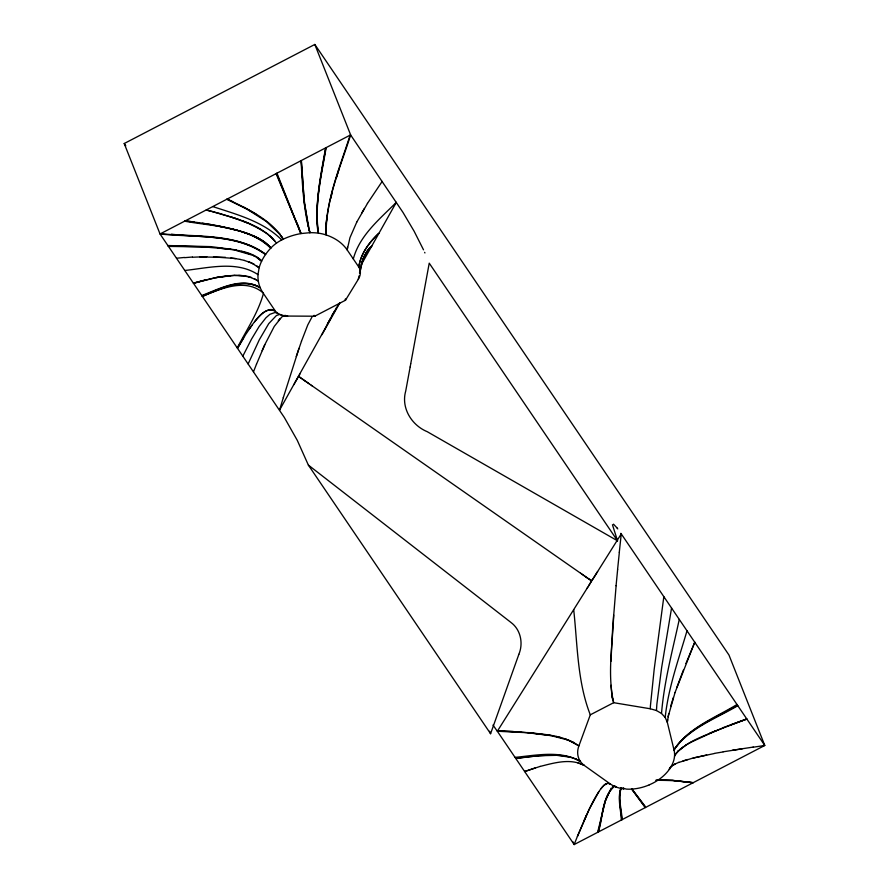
<?xml version="1.0" encoding="UTF-8"?>
<svg xmlns="http://www.w3.org/2000/svg" width="889" height="889" viewBox="0 0 889 889"><rect width="100%" height="100%" fill="white"/><g stroke="black" fill="none" stroke-linecap="round" stroke-linejoin="round"><path stroke-width="1.33" d="M612.443 524.732L617.544 540.823L427.253 431.698C411.629 425.275 400.895 407.918 405.706 391.104L409.996 367.846M610.954 661.36L612.654 628.179L616.121 585.651M674.529 756.283L674.595 754.75A37.705 25.614 -21.6 0 0 674.095 750.205L667.306 722.257L665.194 717.456L661.516 713.478C664.116 681.619 672.54 650.57 679.274 619.411M661.516 713.478L656.449 710.522L656.871 704.221L661.649 667.528L671.562 608.032M656.449 710.522L650.259 708.766L650.437 705.677L654.171 669.417L663.839 596.652M665.194 717.456C668.284 687.73 678.674 659.338 686.997 630.801M613.654 615.01C612.743 644.036 607.143 674.029 613.654 702.688L650.259 708.766M616.077 585.718L617.644 569.438M617.588 569.505L619.366 552.18M619.3 552.258L621.255 533.9M356.722 222.194L349.955 237.685L347.177 249.931L358.789 267.033C360.645 253.476 369.424 242.086 379.125 232.962L396.35 202.303C379.87 218.972 359.523 235.352 353.311 258.955M347.51 247.175L347.188 249.931L346.588 249.109A66.686 45.306 -21.6 0 0 326.141 234.952C325.552 200.258 340.409 167.443 350.633 134.895L314.817 44.45L124.216 143.529L160.031 233.974L176.333 258.01M667.606 719.701L667.306 722.257L668.75 713.6M360.289 270.789C361.256 261.544 364.712 252.054 371.891 245.831M360.278 270.834L362.79 259.655L367.513 250.642M327.163 215.471L326.03 224.55L325.996 234.907A47.617 32.36 -21.6 0 0 318.495 233.174C314.217 204.57 321.385 175.733 326.141 147.63L350.588 134.917L402.961 212.382L414.13 231.24L423.508 249.82M258.366 281.324A61.163 41.561 -21.6 0 1 257.999 274.623L259.099 267.889L251.576 262.855L244.464 260.521M263.044 292.892L263.433 293.492C258.066 312.95 246.442 330.052 237.274 347.866M410.274 366.346L410.718 363.857M410.24 366.524L410.107 367.279M410.751 363.668L429.231 263.166L617.544 540.823M325.852 147.774C321.051 175.833 314.295 204.57 318.262 233.151A47.528 32.293 -21.6 0 0 309.928 232.696C303.382 209.293 302.438 184.79 301.071 160.665L206.226 209.96L213.316 211.738M598.341 831.993C603.153 817.269 602.097 796.688 614.521 786.198L616.533 787.176A37.594 25.537 -21.6 0 0 623.7 788.876L622.878 788.11M597.986 832.171C602.82 817.347 602.009 796.833 614.31 786.132M597.63 832.36L605.309 801.189L611.099 788.232M668.095 716.812L675.007 692.664M359.034 275.923L358.267 279.368L345.465 300.249L314.739 316.217L314.106 315.473L314.739 316.206L287.669 316.062L282.413 315.406L275.123 312.461L269.912 314.306L265.922 317.806L259.155 326.463L251.465 339.22L242.853 356.078M361.256 265.011L364.101 256.488L368.513 249.353M330.652 198.636L332.308 192.168M670.706 706.199L673.384 697.498M279.524 410.151L283.324 397.594M336.342 177.944L338.72 170.188M283.291 397.661L298.993 348.399M669.717 768.052L669.239 769.496A37.549 25.514 -21.6 0 1 652.726 783.242L649.27 784.865M296.248 356.511L301.504 341.209M350.122 135.161C339.976 166.676 326.73 198.369 325.718 231.873M674.973 692.642L694.731 642.202M234.707 275.334L216.249 277.512L193.491 283.313L284.302 417.43L297.282 440.355L308.372 465.091L490.584 733.725L518.843 654.382M518.898 654.204C523.465 643.347 520.687 629.601 510.975 622.478A31.848 21.636 -21.6 0 0 510.442 622.044L308.372 465.091M676.818 687.497L683.385 670.062M301.471 341.243L307.772 324.941L312.195 316.606M610.999 685.252L611.954 696.031L613.677 702.688L590.296 714.823L578.906 745.849C562.148 734.092 540.29 734.17 520.687 731.991M675.14 754.717L674.518 756.439A37.594 25.537 -21.6 0 1 669.306 769.385L670.928 766.607L675.496 763.762M253.498 371.769L256.488 364.168M573.172 842.005L574.183 844.55L577.439 836.282M685.919 663.55L694.776 642.258M256.499 364.19L264.789 344.71L274.257 326.419L281.891 316.873L285.013 315.373L287.669 316.062L283.502 315.851M737.814 705.71C715.778 718.723 688.319 728.402 673.718 750.327C687.975 727.913 715.545 718.423 737.414 705.133M248.153 363.901L259.31 339.765L268.734 323.64L276.435 315.517L279.635 314.462L282.413 315.406M583.629 821.603C588.662 810.357 593.574 798.889 600.82 788.843C602.964 786.265 606.465 781.498 610.254 783.942L584.262 765.429C570.616 758.006 554.247 762.873 540.168 766.429M586.484 815.146L577.461 836.305L589.218 809.279L598.786 791.755M262.144 350.666L264.8 344.721M324.818 329.097L279.568 410.085M324.718 329.274L330.03 319.262M356.711 222.183L367.468 203.425M327.419 324.107L329.997 319.318M295.237 382.192L295.937 380.948A28.326 19.247 -21.6 0 1 296.359 380.236L296.915 379.292A12.046 8.19 -21.6 0 0 297.326 378.492L298.437 376.514L300.071 377.436A16.002 10.879 -21.6 0 0 300.704 377.925L301.538 378.47A41.472 28.17 -21.6 0 1 302.16 378.881L305.294 381.081M329.93 319.407L332.353 315.039M295.104 382.448L294.681 383.192M299.826 374.047L298.86 376.425L300.538 377.814A13.635 9.268 -21.6 0 1 301.338 378.281L302.482 379.114A46.995 31.926 -21.6 0 0 303.405 379.781L306.727 382.092M321.929 334.709L339.654 303.182M361.445 264.422L371.802 245.986L370.624 247.086M371.98 245.664L378.958 233.262C369.313 242.319 360.656 253.665 358.823 267.122A20.169 13.702 -21.6 0 1 358.489 278.99L358.278 279.346M332.264 315.162L336.42 307.961M293.848 384.67L294.27 383.937M332.319 315.084L334.475 311.272M361.601 213.216L364.412 208.426M243.63 337.787L237.53 348.232L246.509 333.142M336.342 308.072L338.176 305.116M588.54 585.995L591.241 581.406L589.751 579.584A13.957 9.479 -21.6 0 1 589.051 579.161L581.762 574.038M596.563 573.216L595.174 575.45A42.583 28.937 -21.6 0 1 594.652 576.25L591.841 580.517L588.029 578.428A44.706 30.382 -21.6 0 0 587.418 577.983L587.218 577.839M621.2 533.989L497.329 731.247L574.161 844.517M587.007 588.451L587.773 587.218M596.908 572.66L597.608 571.56M367.446 203.414L382.181 181.412M338.098 305.216L339.742 302.738M246.52 333.175C252.843 324.552 265.355 301.393 277.913 313.339M621.222 788.021C617.877 798.078 621.567 809.279 622.156 819.614M621.055 788.021C617.611 798.122 621.233 809.423 621.755 819.814M620.911 788.01C617.344 798.155 620.9 809.557 621.355 820.025M249.309 328.963L252.009 325.163M600.842 788.854C602.975 786.287 606.454 781.487 610.243 783.954M254.598 321.785C259.488 316.251 266.556 306.705 275.023 310.583L263.433 293.492M669.673 768.107L670.895 766.651M368.457 249.476L369.58 248.12M278.313 320.551L280.157 318.44M677.951 751.138L675.14 754.761C687.075 740.337 706.699 735.27 723.179 727.813M369.513 248.253L370.702 246.942M677.951 751.094L686.064 745.093M680.129 749.238L682.83 747.216M670.851 766.707L672.806 765.24M604.531 784.843L606.165 783.72M612.31 787.087L614.41 786.176M686.064 744.993L689.797 742.837M689.797 742.782L716.323 730.547M672.762 765.296L675.451 763.818M737.003 704.51C715.145 717.801 687.764 727.935 673.762 750.305M276.512 243.108A31.571 21.447 -21.6 0 1 281.702 239.952L283.147 239.23L279.824 234.263L266.867 221.805L247.264 209.304L226.795 199.269M574.194 844.539L645.558 807.445L631.69 788.887M764.396 745.671L693.276 782.642L672.829 780.398L658.682 780.031M202.081 295.97C219.739 289.147 241.797 276.835 260.188 287.714M201.792 295.537C219.55 288.769 241.697 276.568 260.121 287.491A61.441 41.739 -21.6 0 1 258.377 281.413L256.376 279.824M675.407 763.873L678.885 762.317M709.933 733.047L746.827 719.001M723.113 727.658L746.76 718.912L620.878 533.322M730.514 724.913L746.882 719.09L764.784 745.471L752.939 747.26M678.785 762.429L693.476 757.895M535.222 767.929L524.654 771.53L540.156 766.407M682.952 760.917L687.742 759.506M193.435 283.224C211.304 278.568 230.184 272.945 248.742 276.601M205.359 279.891L193.369 283.135L176.489 258.243L184.568 257.443M693.398 757.961L714.467 753.494M693.32 758.028L706.677 755.017M714.689 753.339L722.979 751.961M216.283 277.579L230.529 275.623M723.235 751.794L742.215 748.838M184.79 270.478C208.548 267.978 236.574 260.388 257.999 274.623M732.514 750.238L753.283 747.071M515.053 757.372C536.423 755.294 560.648 750.06 580.339 761.328A32.849 22.314 -21.6 0 1 578.872 745.927L568.26 740.07L551.136 735.67L527.488 732.725L497.329 731.247L492.995 725.068M527.633 756.806L515.787 758.461L538.401 755.717M527.644 756.828C545.057 755.383 564.626 752.205 580.461 761.506A32.693 22.214 -21.6 0 0 584.273 765.418L577.417 762.595M656.126 780.22L672.74 780.453L693.153 782.709M656.004 780.286L672.64 780.498L693.02 782.776L645.87 807.29L631.846 788.843M538.423 755.75L556.725 755.328L570.749 757.261M184.701 257.654L192.402 257.021M269.934 309.616L271.734 309.528M192.513 257.232L206.826 256.665M199.903 256.965L225.417 257.31M168.465 246.409L203.548 246.886L230.773 249.22M168.165 245.975L211.015 246.986M548.113 755.261L552.558 755.228M167.865 245.531L210.937 246.631L236.418 249.931M234.752 275.457L242.297 275.601L251.565 277.457M213.482 256.91L235.763 258.532M160.487 233.74C195.002 237.074 236.341 232.785 265.689 254.298A56.063 38.094 -21.6 0 1 270.723 248.142C248.264 226.506 213.638 226.484 184.634 221.183M513.386 731.525L497.54 730.902L520.698 731.958M171.533 234.207C202.736 237.93 239.308 234.463 265.6 254.41A56.196 38.183 -21.6 0 0 261.799 260.833C250.109 249.987 233.007 250.031 218.138 247.942M238.674 275.446L242.308 275.657M527.599 732.525L551.191 735.536M194.113 221.972L185.312 220.839L206.081 210.037L220.05 213.56M230.807 258.01L240.33 259.377M202.303 223.272L210.237 224.528M210.204 224.55L224.65 227.317M217.638 225.895C236.063 230.351 257.588 233.074 270.878 247.987A30.726 20.88 -21.6 0 1 276.468 243.142C261.488 223.784 235.385 218.583 213.182 211.815M236.33 250.531L253.787 255.621M556.081 736.492L560.559 737.559M240.319 259.532L244.486 260.377M231.14 228.829L237.185 230.407M241.464 251.376L250.176 254.065M219.983 213.593L238.074 219.239M212.749 206.57C236.83 214.516 263.333 221.394 281.702 239.952M248.764 276.712L256.376 279.868L254.132 278.635M242.775 232.062C252.921 235.518 263.944 239.33 270.834 248.031L263.777 241.475L252.565 235.607M247.987 233.74C227.717 226.662 206.348 223.495 185.101 220.939L160.031 233.974C194.913 237.763 235.696 232.996 265.522 254.543M232.318 217.372L248.22 223.283L260.91 229.529M564.626 738.726L574.405 742.726M248.198 261.677L254.465 264.466M243.319 221.239L248.264 223.25M232.618 201.625L227.128 199.092C247.709 208.993 270.523 219.205 283.247 239.163A47.617 32.36 -21.6 0 1 300.793 233.607L276.523 173.422M576.15 759.106L580.473 761.517M242.808 206.659L256.11 214.205M253.698 255.888L256.91 257.299L261.655 261.077M257.021 227.417L267.545 233.907L274.779 240.775M613.499 524.154L616.866 527.744M587.007 577.683L585.529 576.672M256.81 257.566L261.555 261.322A56.329 38.271 -21.6 0 0 259.144 267.756L257.032 265.967M308.627 383.415L305.316 381.092M582.806 574.772L583.651 575.35M307.205 382.414L309.094 383.737M311.228 385.226L312.172 385.882M580.584 573.216L582.184 574.338M308.85 383.57L580.717 573.316M584.273 575.794L585.318 576.528M615.332 786.376L616.333 787.098A37.549 25.514 -21.6 0 1 610.287 783.942M615.421 786.421L616.421 787.143M267.033 221.717L279.935 234.196M623.011 788.132L623.845 788.887M623.156 788.143L626.278 789.099A37.682 25.603 -21.6 0 0 632.001 789.088M270.3 236.163L272.712 238.452M616.899 527.788L617.766 528.922M645.236 807.612L631.534 788.921M314.817 44.45L728.969 655.026L764.784 745.471M124.216 143.529L125.782 145.829M281.735 236.685L283.258 239.174M590.296 714.823C577.261 681.552 577.539 644.758 573.694 609.643M424.653 252.343L424.931 252.954M276.09 173.644L296.159 221.75M276.957 173.188L300.949 233.563M490.584 733.725L489.617 731.247M296.348 221.694L297.593 224.861M297.771 224.828L301.104 233.551L309.805 232.696L304.438 203.592L301.227 160.576M309.128 229.818L309.928 232.696M308.239 226.728L304.016 198.947L301.393 160.487L325.574 147.918C320.885 175 314.795 202.581 317.717 230.184M611.954 696.031L612.721 699.876M345.443 300.26L345.41 298.948L345.454 300.226M649.181 784.898A37.494 25.47 -21.6 0 1 632.223 789.065M359.823 271.145L359.556 273.19L359.812 271.156M207.693 294.026L202.392 296.426C220.628 288.681 245.375 277.901 262.922 292.692A61.297 41.65 -21.6 0 1 260.299 287.914C243.875 277.79 223.75 287.992 207.693 294.026M314.728 316.206L314.095 315.462L314.728 316.206"/></g></svg>
